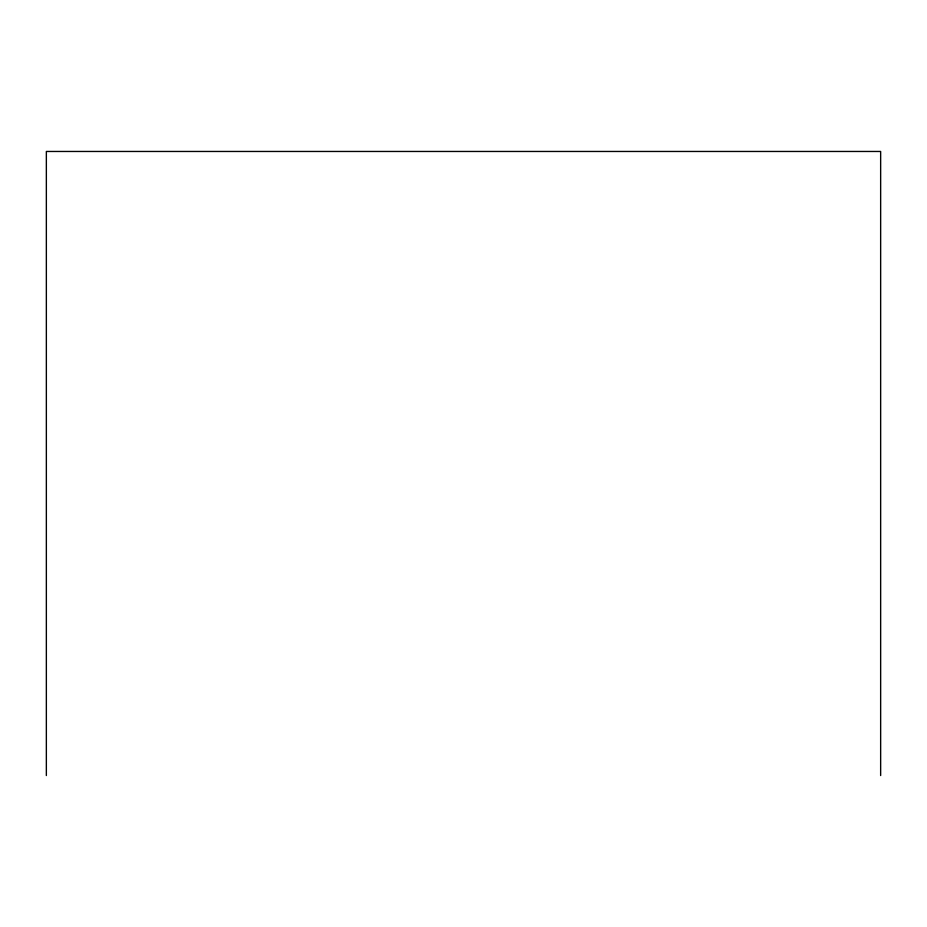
<?xml version="1.0" encoding="UTF-8"?>
<svg xmlns="http://www.w3.org/2000/svg" width="927" height="927" viewBox="0 0 927 927"><rect width="100%" height="100%" fill="white"/><g stroke="black" fill="none" stroke-linecap="round" stroke-linejoin="round"><path stroke-width="1.39" d="M880.65 775.54L880.65 151.46L46.35 151.46L46.35 775.54"/></g></svg>
